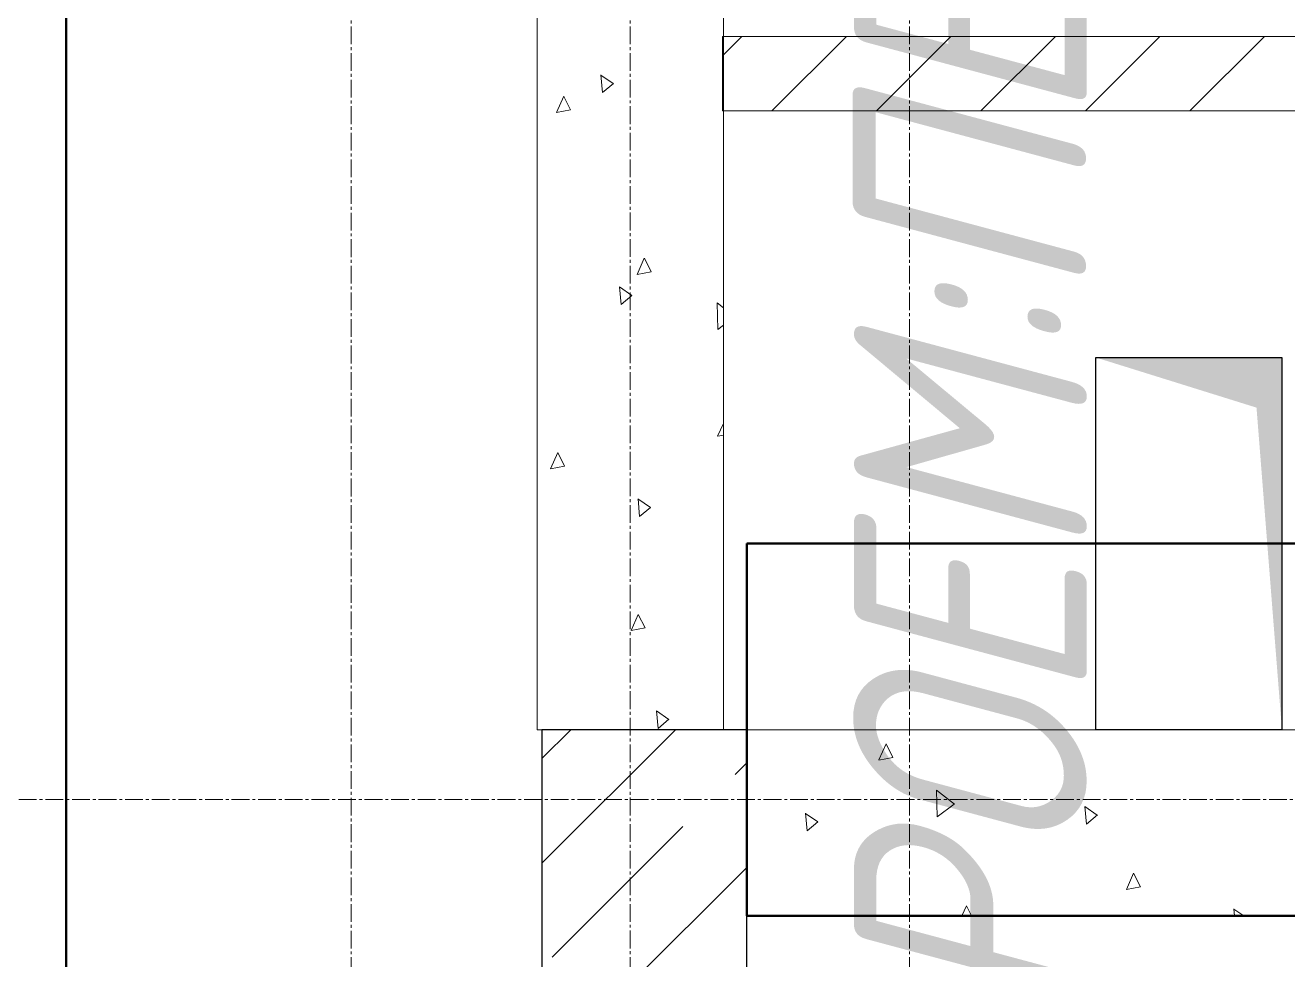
# Model space of a CAD drawing. Header units: millimetres. Extents: x -7155 to 483283, y -227682 to 148426.
# Drawn here: x 11950 to 13306, y 68528 to 69532 of the extents above; entities that cross this region are included whole.
import ezdxf
from ezdxf.enums import TextEntityAlignment as Align

# ---------------------------------------------------------------- set-up
doc = ezdxf.new("R2010")
doc.units = ezdxf.units.MM
doc.linetypes.add('CENTER2', pattern=[28.575, 19.05, -3.175, 3.175, -3.175])
doc.layers.add('АР_Оси_РД_100', color=7, linetype='Continuous', lineweight=0, true_color=0x525252)
doc.layers.add('РД_Оси_100', color=7, linetype='Continuous', lineweight=0, true_color=0x525252)
for name, color, linetype, lineweight in [('АР_Стены ЖБ', 7, 'Continuous', 30), ('АР_Стены ПЕНОблок', 52, 'Continuous', 20), ('АР_Штриховка', 8, 'Continuous', 0)]:
    doc.layers.add(name, color=color, linetype=linetype, lineweight=lineweight)
doc.layers.add('КР_Балки-0.5', color=60, linetype='Continuous', lineweight=50, plot=False)
doc.styles.add('ккк', font='isocpeur.ttf', dxfattribs={"width": 0.85, "oblique": 15})

# ---------------------------------------------------------------- blocks, each defined once
blk = doc.blocks.new('СОШ_2200_АР_ОСИ_М100_28.05.24')
at = {"layer": 'АР_Оси_РД_100', "linetype": 'CENTER2'}
for points in [[(12000.12, -6155), (12300, -5755), (12300, 139538.679), (12000, 139938.679)], [(12600, -6155), (12600, 139938.679)], [(13200, -6155), (12900, -5755), (12900, 139538.679), (13220.167, 139939.357)], [(95715.503, 68700), (-5454.958, 68700), (-5954.958, 68850)]]:
    blk.add_lwpolyline(points, dxfattribs=at)

msp = doc.modelspace()

# ---------------------------------------------------------------- linework, layer by layer
at = {"color": 18, "linetype": 'Continuous', "true_color": 0x000000}
for p, q in [((13100, 69175), (13300, 69175)), ((13100, 68775), (13100, 69175)), ((13300, 69175), (13300, 68775)), ((13300, 68775), (13100, 68775))]:
    msp.add_line(p, q, dxfattribs=at)
at = {"color": 1, "lineweight": 50}
msp.add_lwpolyline([(589, 87844), (11994, 87844), (11994, 64899), (589, 64899)], close=True, dxfattribs=at)
at = {"color": 18, "linetype": 'Continuous', "true_color": 0x000000}
msp.add_solid([(13100, 69175), (13300, 69175), (13272.7, 69121.1), (13300, 68775)], dxfattribs=at)
at = {"layer": 'АР_Стены ЖБ', "color": 18, "linetype": 'Continuous', "lineweight": 30, "true_color": 0x000000}
for p, q in [((12725, 68775), (12505, 68775)), ((12505, 68775), (12505, 64295)), ((12725, 64075), (12725, 68775))]:
    msp.add_line(p, q, dxfattribs=at)
at = {"layer": 'АР_Стены ПЕНОблок', "color": 18, "linetype": 'Continuous', "lineweight": 20, "true_color": 0x000000}
for p, q in [((12500, 70000), (12500, 68775)), ((12700, 68775), (12700, 70000)), ((13500, 69520), (12699, 69520)), ((12699, 69520), (12699, 69440)), ((12699, 69440), (13500, 69440)), ((12500, 68775), (12700, 68775)), ((13500, 68775), (12725, 68775)), ((12725, 68775), (12725, 68575)), ((12725, 68575), (13500, 68575))]:
    msp.add_line(p, q, dxfattribs=at)
at = {"layer": 'АР_Штриховка', "color": 18, "linetype": 'Continuous', "lineweight": 0, "ltscale": 0.5, "true_color": 0x000000}
for p, q in [((12699, 69499.1), (12719.9, 69520)), ((12752.1, 69440), (12832.1, 69520)), ((12864.4, 69440), (12944.4, 69520)), ((12976.6, 69440), (13056.6, 69520)), ((13088.9, 69440), (13168.9, 69520)), ((13201.2, 69440), (13281.2, 69520))]:
    msp.add_line(p, q, dxfattribs=at)
at = {"layer": 'АР_Штриховка', "color": 18, "linetype": 'Continuous', "lineweight": 0, "true_color": 0x000000}
for p, q in [((12570.1, 69459.6), (12568.4, 69478.6)), ((12581.7, 69469.3), (12568.4, 69478.5)), ((12570.1, 69459.6), (12581.8, 69469.4)), ((12520.8, 69438.3), (12528.5, 69455.7)), ((12535.7, 69441.1), (12528.5, 69455.6)), ((12520.8, 69438.2), (12535.7, 69441.1)), ((12607.3, 69264.3), (12615, 69281.7)), ((12622.3, 69267.2), (12615.1, 69281.7)), ((12607.3, 69264.3), (12622.3, 69267.2)), ((12601.7, 69241.6), (12588.3, 69250.8)), ((12590, 69231.8), (12588.4, 69250.8)), ((12590, 69231.8), (12601.7, 69241.6)), ((12694, 69205.2), (12693.4, 69233.8)), ((12700, 69228.5), (12693.4, 69233.7)), ((12694, 69205.2), (12700, 69209.6)), ((12693.8, 69090.4), (12700, 69104.2)), ((12693.9, 69090.3), (12700, 69091.5)), ((12514.3, 69055.5), (12522.1, 69072.9)), ((12529.3, 69058.3), (12522.1, 69072.8)), ((12514.3, 69055.4), (12529.3, 69058.3)), ((12621.6, 69013.9), (12608.2, 69023)), ((12609.9, 69004.1), (12608.3, 69023.1)), ((12609.9, 69004.1), (12621.6, 69013.9)), ((12600.9, 68881.5), (12608.6, 68898.9)), ((12615.8, 68884.4), (12608.6, 68898.9)), ((12600.9, 68881.5), (12615.8, 68884.4)), ((12629.9, 68776.4), (12628.2, 68795.4)), ((12641.5, 68786.1), (12628.2, 68795.3)), ((12629.9, 68776.4), (12641.5, 68786.2)), ((12866.9, 68742.5), (12874.7, 68759.9)), ((12881.9, 68745.3), (12874.7, 68759.8)), ((12866.9, 68742.4), (12881.9, 68745.3)), ((12929.6, 68681.5), (12929, 68710.1)), ((12948.1, 68695), (12929, 68710)), ((12929.6, 68681.5), (12948, 68695)), ((12789.9, 68666.2), (12788.2, 68685.2)), ((12801.5, 68675.9), (12788.2, 68685.1)), ((13090, 68673.6), (13088.3, 68692.6)), ((13101.6, 68683.3), (13088.3, 68692.5)), ((13090, 68673.6), (13101.7, 68683.4)), ((12789.9, 68666.2), (12801.6, 68676)), ((13133, 68603.4), (13140.7, 68620.8)), ((13148, 68606.3), (13140.7, 68620.8)), ((13133, 68603.4), (13148, 68606.3)), ((12956.3, 68575), (12961.2, 68585.9)), ((12966.6, 68575), (12961.2, 68585.9)), ((12948.2, 68575), (12948.2, 68575)), ((13258.9, 68575), (13248.3, 68582.3)), ((13249, 68575), (13248.4, 68582.4))]:
    msp.add_line(p, q, dxfattribs=at)
at = {"layer": 'АР_Штриховка', "color": 18, "linetype": 'Continuous', "lineweight": 5, "true_color": 0x000000}
for p, q in [((12505, 68631.6), (12648.4, 68775)), ((12505, 68743.9), (12536.2, 68775)), ((12712.7, 68727), (12725, 68739.4)), ((12516.2, 68530.6), (12656.5, 68670.9)), ((12505, 68407.1), (12725, 68627.1))]:
    msp.add_line(p, q, dxfattribs=at)
at = {"layer": 'КР_Балки-0.5', "color": 18, "ltscale": 200, "true_color": 0x000000}
for p, q in [((12725, 68575), (12725, 68975)), ((12725, 68975), (27400, 68975)), ((12725, 68575), (12725, 68975)), ((12725, 68975), (27400, 68975)), ((27400, 68575), (12725, 68575)), ((27400, 68575), (12725, 68575))]:
    msp.add_line(p, q, dxfattribs=at)

# ---------------------------------------------------------------- block references
at = {"layer": 'РД_Оси_100'}
msp.add_blockref('СОШ_2200_АР_ОСИ_М100_28.05.24', (0, 0), dxfattribs=at)

# ---------------------------------------------------------------- texts
at = {"color": 18, "true_color": 0x000000, "style": 'ккк', "oblique": 15, "width": 0.85}
msp.add_attdef('АР-ПРОЕМ:ПЕРЕМЫЧКА', text='ПР-', height=250, rotation=90, dxfattribs=at).set_placement((12964.9, 69314.7, 200), align=Align.MIDDLE)

doc.saveas('drawing.dxf')
